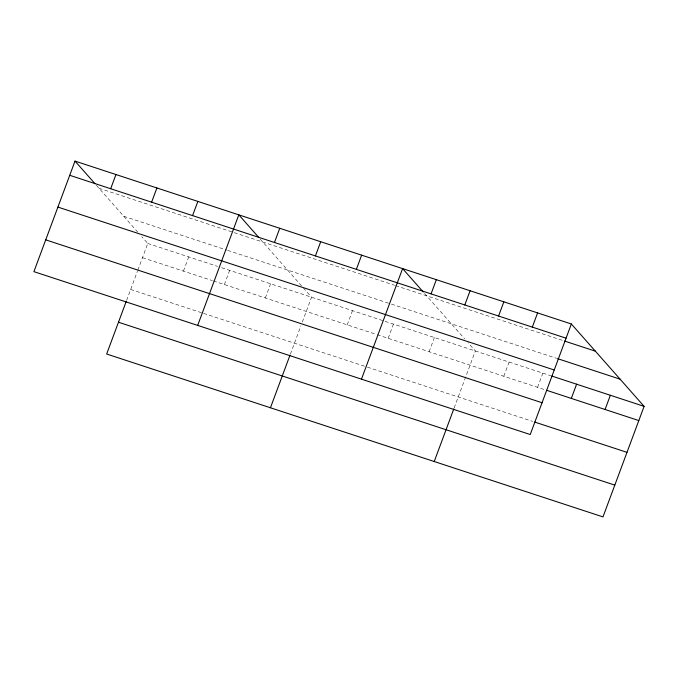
<?xml version="1.0" encoding="UTF-8"?>
<svg xmlns="http://www.w3.org/2000/svg" width="678" height="678" viewBox="0 0 678 678"><rect width="100%" height="100%" fill="white"/><g stroke="black" fill="none" stroke-linecap="round" stroke-linejoin="round"><path stroke-width="0.51" stroke-dasharray="3.39 2.54" d="M126.6 300.379L137.473 271.158M137.829 270.191L147.77 243.461L141.77 236.664M183.433 271.107L188.721 256.903M224.384 284.548L229.664 270.336M265.327 297.981L270.615 283.777M290.387 354.136L300.905 325.872M302.337 322.025L311.558 297.218L303.558 288.158M347.221 324.864L352.509 310.651M388.172 338.297L393.452 324.092M429.115 351.738L434.403 337.534M454.175 407.893L475.346 350.967L468.015 342.661M503.813 376.256L509.102 362.044M537.569 387.333L542.849 373.12M99.022 188.272L394.647 285.294M395.638 285.624L563.587 340.737M123.76 216.282L226.63 250.038M227.63 250.368L390.418 303.795M391.418 304.117L556.562 358.323M147.77 243.461L217.68 266.403M221.672 267.717L550.79 375.731M142.49 257.665L212.4 280.616M213.392 280.938L376.188 334.364M377.188 334.695L545.51 389.935M130.659 289.464L202.569 313.067M203.57 313.389L366.357 366.815M367.357 367.145L532.688 421.402M424.598 293.515L464.676 338.89M260.149 239.003L301.557 285.887M96.361 185.255L137.77 232.139"/><path stroke-width="1.02" d="M75.012 161.093L33.9 271.649L530.23 434.539L571.342 323.982L75.012 161.093L95.022 183.746M110.683 188.738L115.963 174.526M151.626 202.171L156.906 187.967M126.235 301.379L106.658 354.018L602.988 516.907L644.1 406.351L571.342 323.982M192.577 215.612L197.857 201.408M197.688 325.398L238.809 214.841L258.81 237.495M274.471 242.487L279.751 228.283M315.414 255.928L320.702 241.724M270.446 407.775L290.023 355.128M356.365 269.369L361.645 255.157M361.476 379.155L402.596 268.598L423.267 292.006M431.064 293.879L436.344 279.675M464.811 304.956L470.091 290.752M434.234 461.523L453.811 408.885M498.559 316.033L503.847 301.829M532.315 327.11L537.595 312.905M571.317 398.41L576.597 384.197M605.064 409.487L610.353 395.274M69.732 175.297L566.062 338.186M564.579 341.068L595.352 351.162M557.553 358.645L620.09 379.171M57.91 207.095L554.24 369.985M551.782 376.053L644.1 406.351M546.502 390.265L638.82 420.563M45.723 239.851L542.053 402.74M534.671 422.055L626.989 452.353M118.481 322.219L614.81 485.117"/></g></svg>
